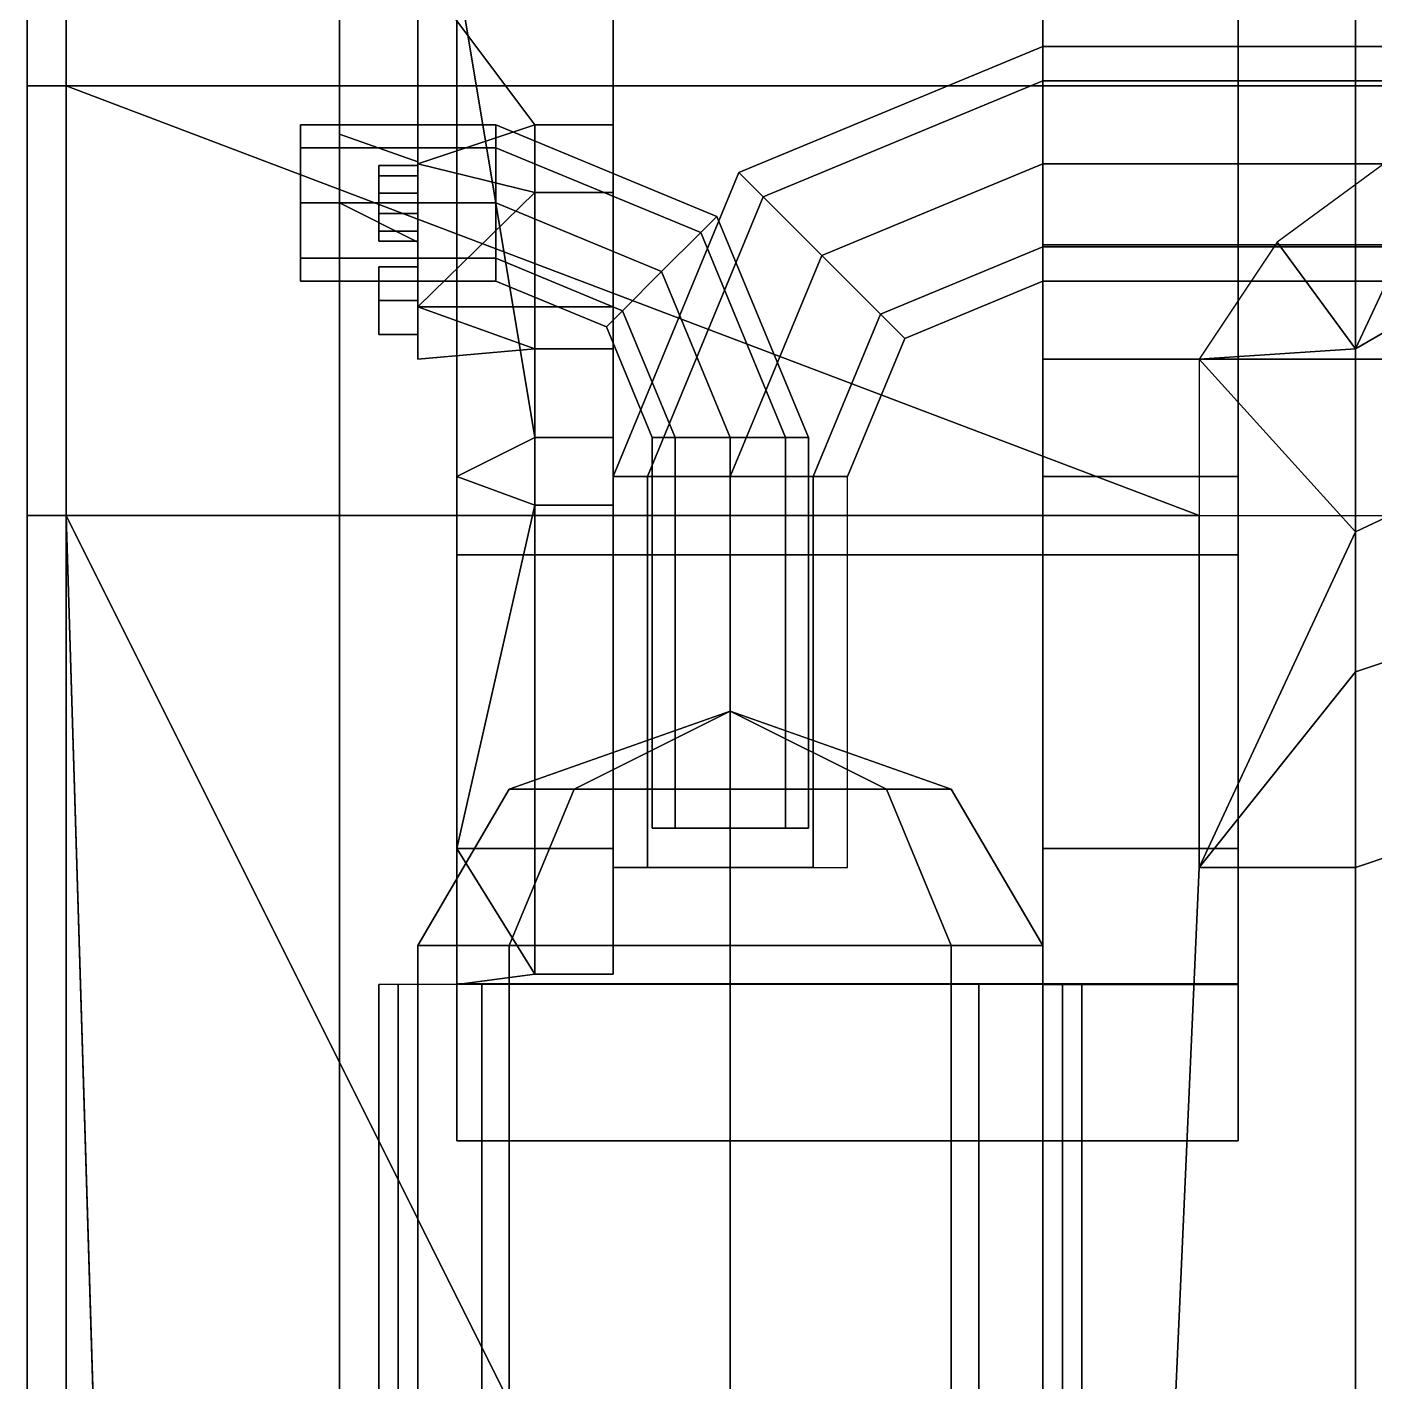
# Model space of a CAD drawing. Header units: millimetres. Extents: x -1 to 1, y -2.1 to 9.2.
# Drawn here: x -0.97 to -0.625, y 1.3783 to 1.725 of the extents above; entities that cross this region are included whole.
import ezdxf

# ---------------------------------------------------------------- set-up
doc = ezdxf.new("R2010")
doc.units = ezdxf.units.MM
for name, color, linetype in [('fenders', 6, 'Continuous'), ('tracks', 3, 'Continuous'), ('wheels', 2, 'Continuous')]:
    doc.layers.add(name, color=color, linetype=linetype)

msp = doc.modelspace()

# ---------------------------------------------------------------- linework, layer by layer
for points in [[(-0.78778, 1.68778, 1.29), (-0.78157, 1.68157, 1.31121), (-0.71, 1.71121, 1.31121), (-0.71, 1.72, 1.29)], [(-0.78157, 1.68157, 1.26879), (-0.78778, 1.68778, 1.29), (-0.71, 1.72, 1.29), (-0.71, 1.71121, 1.26879)], [(-0.71, 1.72, 1.29), (-0.71, 1.71121, 1.31121), (-0.21, 1.71121, 1.31121), (-0.21, 1.72, 1.29)], [(-0.71, 1.71121, 1.26879), (-0.71, 1.72, 1.29), (-0.21, 1.72, 1.29), (-0.21, 1.71121, 1.26879)], [(-0.78157, 1.68157, 1.31121), (-0.76657, 1.66657, 1.32), (-0.71, 1.69, 1.32), (-0.71, 1.71121, 1.31121)], [(-0.76657, 1.66657, 1.26), (-0.78157, 1.68157, 1.26879), (-0.71, 1.71121, 1.26879), (-0.71, 1.69, 1.26)], [(-0.71, 1.71121, 1.31121), (-0.71, 1.69, 1.32), (-0.21, 1.69, 1.32), (-0.21, 1.71121, 1.31121)], [(-0.71, 1.69, 1.26), (-0.71, 1.71121, 1.26879), (-0.21, 1.71121, 1.26879), (-0.21, 1.69, 1.26)], [(-0.6, 1.70667, 1.07), (-0.65, 1.67, 1.07), (-0.63, 1.64268, 1.2), (-0.6, 1.70667, 1.07)], [(-0.6, 1.70667, 1.07), (-0.63, 1.64268, 1.2), (-0.6, 1.66, 1.21), (-0.6, 1.70667, 1.07)], [(-0.85, 1.69414, 1.14414), (-0.85, 1.7, 1.13), (-0.9, 1.7, 1.13), (-0.9, 1.69414, 1.14414)], [(-0.85, 1.7, 1.13), (-0.85, 1.69414, 1.11586), (-0.9, 1.69414, 1.11586), (-0.9, 1.7, 1.13)], [(-0.9, 1.66, 1.13), (-0.9, 1.69414, 1.14414), (-0.9, 1.7, 1.13), (-0.9, 1.66586, 1.11586)], [(-0.9, 1.66586, 1.11586), (-0.9, 1.7, 1.13), (-0.9, 1.69414, 1.11586), (-0.9, 1.68, 1.11)], [(-0.85, 1.7, 1.13), (-0.85, 1.69414, 1.14414), (-0.79757, 1.67243, 1.14414), (-0.79343, 1.67657, 1.13)], [(-0.85, 1.69414, 1.11586), (-0.85, 1.7, 1.13), (-0.79343, 1.67657, 1.13), (-0.79757, 1.67243, 1.11586)], [(-0.85, 1.68, 1.15), (-0.85, 1.69414, 1.14414), (-0.9, 1.69414, 1.14414), (-0.9, 1.68, 1.15)], [(-0.85, 1.69414, 1.11586), (-0.85, 1.68, 1.11), (-0.9, 1.68, 1.11), (-0.9, 1.69414, 1.11586)], [(-0.9, 1.66586, 1.14414), (-0.9, 1.68, 1.15), (-0.9, 1.69414, 1.14414), (-0.9, 1.66, 1.13)], [(-0.85, 1.69414, 1.14414), (-0.85, 1.68, 1.15), (-0.80757, 1.66243, 1.15), (-0.79757, 1.67243, 1.14414)], [(-0.85, 1.68, 1.11), (-0.85, 1.69414, 1.11586), (-0.79757, 1.67243, 1.11586), (-0.80757, 1.66243, 1.11)], [(-0.76657, 1.66657, 1.32), (-0.75157, 1.65157, 1.31121), (-0.71, 1.66879, 1.31121), (-0.71, 1.69, 1.32)], [(-0.75157, 1.65157, 1.26879), (-0.76657, 1.66657, 1.26), (-0.71, 1.69, 1.26), (-0.71, 1.66879, 1.26879)], [(-0.71, 1.69, 1.32), (-0.71, 1.66879, 1.31121), (-0.21, 1.66879, 1.31121), (-0.21, 1.69, 1.32)], [(-0.71, 1.66879, 1.26879), (-0.71, 1.69, 1.26), (-0.21, 1.69, 1.26), (-0.21, 1.66879, 1.26879)], [(-0.82, 1.61, 1.24), (-0.81121, 1.61, 1.26121), (-0.78157, 1.68157, 1.31121), (-0.78778, 1.68778, 1.29)], [(-0.81121, 1.61, 1.21879), (-0.82, 1.61, 1.24), (-0.78778, 1.68778, 1.29), (-0.78157, 1.68157, 1.26879)], [(-0.81121, 1.61, 1.26121), (-0.79, 1.61, 1.27), (-0.76657, 1.66657, 1.32), (-0.78157, 1.68157, 1.31121)], [(-0.79, 1.61, 1.21), (-0.81121, 1.61, 1.21879), (-0.78157, 1.68157, 1.26879), (-0.76657, 1.66657, 1.26)], [(-0.85, 1.66586, 1.14414), (-0.85, 1.68, 1.15), (-0.9, 1.68, 1.15), (-0.9, 1.66586, 1.14414)], [(-0.85, 1.68, 1.11), (-0.85, 1.66586, 1.11586), (-0.9, 1.66586, 1.11586), (-0.9, 1.68, 1.11)], [(-0.85, 1.68, 1.15), (-0.85, 1.66586, 1.14414), (-0.81757, 1.65243, 1.14414), (-0.80757, 1.66243, 1.15)], [(-0.85, 1.66586, 1.11586), (-0.85, 1.68, 1.11), (-0.80757, 1.66243, 1.11), (-0.81757, 1.65243, 1.11586)], [(-0.79343, 1.67657, 1.13), (-0.79757, 1.67243, 1.14414), (-0.77586, 1.62, 1.14414), (-0.77, 1.62, 1.13)], [(-0.79757, 1.67243, 1.11586), (-0.79343, 1.67657, 1.13), (-0.77, 1.62, 1.13), (-0.77586, 1.62, 1.11586)], [(-0.79757, 1.67243, 1.14414), (-0.80757, 1.66243, 1.15), (-0.79, 1.62, 1.15), (-0.77586, 1.62, 1.14414)], [(-0.80757, 1.66243, 1.11), (-0.79757, 1.67243, 1.11586), (-0.77586, 1.62, 1.11586), (-0.79, 1.62, 1.11)], [(-0.75157, 1.65157, 1.31121), (-0.74536, 1.64536, 1.29), (-0.71, 1.66, 1.29), (-0.71, 1.66879, 1.31121)], [(-0.74536, 1.64536, 1.29), (-0.75157, 1.65157, 1.26879), (-0.71, 1.66879, 1.26879), (-0.71, 1.66, 1.29)], [(-0.71, 1.66879, 1.31121), (-0.71, 1.66, 1.29), (-0.21, 1.66, 1.29), (-0.21, 1.66879, 1.31121)], [(-0.71, 1.66, 1.29), (-0.71, 1.66879, 1.26879), (-0.21, 1.66879, 1.26879), (-0.21, 1.66, 1.29)], [(-0.67, 1.64, 1.07), (-0.67, 1.64, 1.07), (-0.63, 1.64268, 1.2), (-0.65, 1.67, 1.07)], [(-0.85, 1.66, 1.13), (-0.85, 1.66586, 1.14414), (-0.9, 1.66586, 1.14414), (-0.9, 1.66, 1.13)], [(-0.85, 1.66586, 1.11586), (-0.85, 1.66, 1.13), (-0.9, 1.66, 1.13), (-0.9, 1.66586, 1.11586)], [(-0.85, 1.66586, 1.14414), (-0.85, 1.66, 1.13), (-0.82172, 1.64828, 1.13), (-0.81757, 1.65243, 1.14414)], [(-0.85, 1.66, 1.13), (-0.85, 1.66586, 1.11586), (-0.81757, 1.65243, 1.11586), (-0.82172, 1.64828, 1.13)], [(-0.79, 1.61, 1.27), (-0.76879, 1.61, 1.26121), (-0.75157, 1.65157, 1.31121), (-0.76657, 1.66657, 1.32)], [(-0.76879, 1.61, 1.21879), (-0.79, 1.61, 1.21), (-0.76657, 1.66657, 1.26), (-0.75157, 1.65157, 1.26879)], [(-0.80757, 1.66243, 1.15), (-0.81757, 1.65243, 1.14414), (-0.80414, 1.62, 1.14414), (-0.79, 1.62, 1.15)], [(-0.81757, 1.65243, 1.11586), (-0.80757, 1.66243, 1.11), (-0.79, 1.62, 1.11), (-0.80414, 1.62, 1.11586)], [(-0.63, 1.64268, 1.2), (-0.63, 1.59586, 1.28586), (-0.6, 1.61, 1.3), (-0.6, 1.66, 1.21)], [(-0.81757, 1.65243, 1.14414), (-0.82172, 1.64828, 1.13), (-0.81, 1.62, 1.13), (-0.80414, 1.62, 1.14414)], [(-0.82172, 1.64828, 1.13), (-0.81757, 1.65243, 1.11586), (-0.80414, 1.62, 1.11586), (-0.81, 1.62, 1.13)], [(-0.76879, 1.61, 1.26121), (-0.76, 1.61, 1.24), (-0.74536, 1.64536, 1.29), (-0.75157, 1.65157, 1.31121)], [(-0.76, 1.61, 1.24), (-0.76879, 1.61, 1.21879), (-0.75157, 1.65157, 1.26879), (-0.74536, 1.64536, 1.29)], [(-0.63, 1.59586, 1.28586), (-0.63, 1.59586, 1.28586), (-0.63, 1.64268, 1.2), (-0.67, 1.64, 1.07)], [(-0.67, 1.51, 1.07), (-0.67, 1.51, 1.07), (-0.63, 1.59586, 1.28586), (-0.67, 1.64, 1.07)], [(-0.80414, 1.62, 1.14414), (-0.81, 1.62, 1.13), (-0.81, 1.52, 1.13), (-0.80414, 1.52, 1.14414)], [(-0.81, 1.62, 1.13), (-0.80414, 1.62, 1.11586), (-0.80414, 1.52, 1.11586), (-0.81, 1.52, 1.13)], [(-0.79, 1.62, 1.15), (-0.80414, 1.62, 1.14414), (-0.80414, 1.52, 1.14414), (-0.79, 1.52, 1.15)], [(-0.80414, 1.62, 1.11586), (-0.79, 1.62, 1.11), (-0.79, 1.52, 1.11), (-0.80414, 1.52, 1.11586)], [(-0.77586, 1.62, 1.14414), (-0.79, 1.62, 1.15), (-0.79, 1.52, 1.15), (-0.77586, 1.52, 1.14414)], [(-0.79, 1.62, 1.11), (-0.77586, 1.62, 1.11586), (-0.77586, 1.52, 1.11586), (-0.79, 1.52, 1.11)], [(-0.77, 1.62, 1.13), (-0.77586, 1.62, 1.14414), (-0.77586, 1.52, 1.14414), (-0.77, 1.52, 1.13)], [(-0.77586, 1.62, 1.11586), (-0.77, 1.62, 1.13), (-0.77, 1.52, 1.13), (-0.77586, 1.52, 1.11586)], [(-0.63, 1.59586, 1.28586), (-0.63, 1.56, 1.31268), (-0.6, 1.57, 1.33), (-0.6, 1.61, 1.3)], [(-0.67, 1.51, 1.07), (-0.67, 1.51, 1.07), (-0.63, 1.56, 1.31268), (-0.63, 1.59586, 1.28586)], [(-0.63, 1.56, 1.31268), (-0.63, 1.51, 1.33), (-0.6, 1.52, 1.35), (-0.6, 1.57, 1.33)], [(-0.67, 1.51, 1.07), (-0.67, 1.51, 1.07), (-0.63, 1.51, 1.33), (-0.63, 1.56, 1.31268)], [(-0.84657, 1.53, 1.22), (-0.79, 1.55, 1.22), (-0.79, 1.55, 1.15), (-0.84657, 1.53, 1.15)], [(-0.79, 1.55, 1.15), (-0.83, 1.53, 1.11), (-0.84657, 1.53, 1.15), (-0.79, 1.55, 1.15)], [(-0.79, 1.55, 1.22), (-0.84657, 1.53, 1.22), (-0.83, 1.53, 1.26), (-0.79, 1.55, 1.22)], [(-0.79, 1.55, 1.15), (-0.79, 1.53, 1.09343), (-0.83, 1.53, 1.11), (-0.79, 1.55, 1.15)], [(-0.79, 1.55, 1.22), (-0.83, 1.53, 1.26), (-0.79, 1.53, 1.27657), (-0.79, 1.55, 1.22)], [(-0.79, 1.55, 1.22), (-0.73343, 1.53, 1.22), (-0.73343, 1.53, 1.15), (-0.79, 1.55, 1.15)], [(-0.79, 1.55, 1.15), (-0.73343, 1.53, 1.15), (-0.75, 1.53, 1.11), (-0.79, 1.55, 1.15)], [(-0.79, 1.55, 1.15), (-0.75, 1.53, 1.11), (-0.79, 1.53, 1.09343), (-0.79, 1.55, 1.15)], [(-0.79, 1.55, 1.22), (-0.75, 1.53, 1.26), (-0.73343, 1.53, 1.22), (-0.79, 1.55, 1.22)], [(-0.79, 1.55, 1.22), (-0.79, 1.53, 1.27657), (-0.75, 1.53, 1.26), (-0.79, 1.55, 1.22)], [(-0.87, 1.49, 1.22), (-0.84657, 1.53, 1.22), (-0.84657, 1.53, 1.15), (-0.87, 1.49, 1.15)], [(-0.83, 1.53, 1.11), (-0.84657, 1.49, 1.09343), (-0.87, 1.49, 1.15), (-0.84657, 1.53, 1.15)], [(-0.84657, 1.53, 1.22), (-0.87, 1.49, 1.22), (-0.84657, 1.49, 1.27657), (-0.83, 1.53, 1.26)], [(-0.79, 1.53, 1.09343), (-0.79, 1.49, 1.07), (-0.84657, 1.49, 1.09343), (-0.83, 1.53, 1.11)], [(-0.83, 1.53, 1.26), (-0.84657, 1.49, 1.27657), (-0.79, 1.49, 1.3), (-0.79, 1.53, 1.27657)], [(-0.75, 1.53, 1.11), (-0.73343, 1.49, 1.09343), (-0.79, 1.49, 1.07), (-0.79, 1.53, 1.09343)], [(-0.79, 1.53, 1.27657), (-0.79, 1.49, 1.3), (-0.73343, 1.49, 1.27657), (-0.75, 1.53, 1.26)], [(-0.73343, 1.53, 1.15), (-0.71, 1.49, 1.15), (-0.73343, 1.49, 1.09343), (-0.75, 1.53, 1.11)], [(-0.75, 1.53, 1.26), (-0.73343, 1.49, 1.27657), (-0.71, 1.49, 1.22), (-0.73343, 1.53, 1.22)], [(-0.73343, 1.53, 1.22), (-0.71, 1.49, 1.22), (-0.71, 1.49, 1.15), (-0.73343, 1.53, 1.15)], [(-0.6, 1.52, 1.35), (-0.63, 1.51, 1.33), (-0.63, 0.8, 1.35), (-0.6, 0.8, 1.37)], [(-0.63, 1.51, 1.33), (-0.67, 1.51, 1.07), (-0.69, 1.06, 1.07), (-0.63, 0.8, 1.35)], [(-0.84657, 1.49, 1.27657), (-0.87, 1.49, 1.22), (-0.87, 0.73, 1.22), (-0.84657, 0.73, 1.27657)], [(-0.87, 1.49, 1.15), (-0.84657, 1.49, 1.09343), (-0.84657, 0.73, 1.09343), (-0.87, 0.73, 1.15)], [(-0.87, 1.49, 1.22), (-0.87, 1.49, 1.15), (-0.87, 0.73, 1.15), (-0.87, 0.73, 1.22)], [(-0.79, 1.49, 1.3), (-0.84657, 1.49, 1.27657), (-0.84657, 0.73, 1.27657), (-0.79, 0.73, 1.3)], [(-0.84657, 1.49, 1.09343), (-0.79, 1.49, 1.07), (-0.79, 0.73, 1.07), (-0.84657, 0.73, 1.09343)], [(-0.73343, 1.49, 1.27657), (-0.79, 1.49, 1.3), (-0.79, 0.73, 1.3), (-0.73343, 0.73, 1.27657)], [(-0.79, 1.49, 1.07), (-0.73343, 1.49, 1.09343), (-0.73343, 0.73, 1.09343), (-0.79, 0.73, 1.07)], [(-0.71, 1.49, 1.22), (-0.73343, 1.49, 1.27657), (-0.73343, 0.73, 1.27657), (-0.71, 0.73, 1.22)], [(-0.73343, 1.49, 1.09343), (-0.71, 1.49, 1.15), (-0.71, 0.73, 1.15), (-0.73343, 0.73, 1.09343)], [(-0.71, 1.49, 1.15), (-0.71, 1.49, 1.22), (-0.71, 0.73, 1.22), (-0.71, 0.73, 1.15)], [(-0.85364, 1.48, 1.33364), (-0.88, 1.48, 1.27), (-0.88, 0.73, 1.27), (-0.85364, 0.73, 1.33364)], [(-0.88, 1.48, 1.27), (-0.88, 1.48, 1.07), (-0.88, 0.73, 1.07), (-0.88, 0.73, 1.27)], [(-0.875, 1.48, 1.07), (-0.875, 1.48, 1.27), (-0.875, 0.73, 1.27), (-0.875, 0.73, 1.07)], [(-0.79, 1.48, 1.36), (-0.85364, 1.48, 1.33364), (-0.85364, 0.73, 1.33364), (-0.79, 0.73, 1.36)], [(-0.72636, 1.48, 1.33364), (-0.79, 1.48, 1.36), (-0.79, 0.73, 1.36), (-0.72636, 0.73, 1.33364)], [(-0.7, 1.48, 1.27), (-0.72636, 1.48, 1.33364), (-0.72636, 0.73, 1.33364), (-0.7, 0.73, 1.27)], [(-0.705, 1.48, 1.27), (-0.705, 1.48, 1.07), (-0.705, 0.73, 1.07), (-0.705, 0.73, 1.27)], [(-0.7, 1.48, 1.07), (-0.7, 1.48, 1.27), (-0.7, 0.73, 1.27), (-0.7, 0.73, 1.07)]]:
    msp.add_3dface(points)
at = {"layer": 'fenders'}
for points in [[(-0.97, 1.71, 1.05), (-0.97, 1.86, 0.99), (-0.97, 1.86, 0.95), (-0.97, 1.71, 1)], [(-0.96, 1.71, 1.06), (-0.96, 1.86, 1), (-0.97, 1.86, 0.99), (-0.97, 1.71, 1.05)], [(-0.6, 1.71, 1.06), (-0.6, 1.86, 1), (-0.96, 1.86, 1), (-0.96, 1.71, 1.06)], [(-0.96, 1.6, 1.07), (-0.96, 1.71, 1.06), (-0.97, 1.71, 1.05), (-0.97, 1.6, 1.06)], [(-0.97, 1.6, 1.06), (-0.97, 1.71, 1.05), (-0.97, 1.71, 1), (-0.97, 1.6, 1.02)], [(-0.6, 1.6, 1.07), (-0.6, 1.71, 1.06), (-0.96, 1.71, 1.06), (-0.67, 1.6, 1.07)], [(-0.67, 1.6, 1.07), (-0.67, 1.6, 1.07), (-0.96, 1.71, 1.06), (-0.96, 1.6, 1.07)], [(-0.96, -1.74, 1.07), (-0.96, 1.6, 1.07), (-0.97, 1.6, 1.06), (-0.97, -1.74, 1.06)], [(-0.97, -1.74, 1.06), (-0.97, 1.6, 1.06), (-0.97, 1.6, 1.02), (-0.97, -1.74, 1.02)], [(-0.69, -0.02, 1.07), (-0.69, 1.06, 1.07), (-0.96, 1.6, 1.07), (-0.9, -0.36, 1.07)], [(-0.67, 1.51, 1.07), (-0.67, 1.6, 1.07), (-0.96, 1.6, 1.07), (-0.69, 1.06, 1.07)], [(-0.9, -0.67, 1.07), (-0.9, -0.36, 1.07), (-0.96, 1.6, 1.07), (-0.96, -1.74, 1.07)]]:
    msp.add_3dface(points, dxfattribs=at)
at = {"layer": 'tracks'}
for points in [[(-0.63, 1.76, 0.09), (-0.63, 1.17), (-0.89, 1.17), (-0.89, 1.76, 0.09)], [(-0.89, 1.76, 0.09), (-0.89, 1.17), (-0.89, 1.15, 0.04), (-0.89, 1.74, 0.13)], [(-0.63, 1.15, 0.04), (-0.63, 1.17), (-0.63, 1.76, 0.09), (-0.63, 1.74, 0.13)], [(-0.89, 1.74, 0.13), (-0.89, 1.15, 0.04), (-0.63, 1.15, 0.04), (-0.63, 1.74, 0.13)], [(-0.63, 1.24, 0.91), (-0.63, 1.74, 0.77), (-0.89, 1.74, 0.77), (-0.89, 1.24, 0.91)], [(-0.89, 1.24, 0.91), (-0.89, 1.74, 0.77), (-0.89, 1.74, 0.73), (-0.89, 1.23, 0.87)], [(-0.89, 1.23, 0.87), (-0.89, 1.74, 0.73), (-0.63, 1.74, 0.73), (-0.63, 1.23, 0.87)], [(-0.63, 1.74, 0.73), (-0.63, 1.74, 0.77), (-0.63, 1.24, 0.91), (-0.63, 1.23, 0.87)]]:
    msp.add_3dface(points, dxfattribs=at)
at = {"layer": 'wheels'}
for points in [[(-0.89, 1.74, 0.49), (-0.89, 1.78243, 0.47243), (-0.89, 1.8, 0.43), (-0.89, 1.69757, 0.47243)], [(-0.89, 1.69757, 0.47243), (-0.89, 1.8, 0.43), (-0.89, 1.78243, 0.38757), (-0.89, 1.68, 0.43)], [(-0.89, 1.68, 0.43), (-0.89, 1.78243, 0.38757), (-0.89, 1.74, 0.37), (-0.89, 1.69757, 0.38757)], [(-0.87, 1.6905, 0.4795), (-0.87, 1.74, 0.5), (-0.89, 1.74, 0.49), (-0.89, 1.69757, 0.47243)], [(-0.87, 1.74, 0.36), (-0.87, 1.6905, 0.3805), (-0.89, 1.69757, 0.38757), (-0.89, 1.74, 0.37)], [(-0.87, 1.74, 0.33), (-0.84, 1.7, 0.34072), (-0.87, 1.69, 0.3434)], [(-0.82, 1.74, 0.33), (-0.82, 1.7, 0.34072), (-0.84, 1.7, 0.34072), (-0.87, 1.74, 0.33)], [(-0.87, 1.69, 0.5166), (-0.84, 1.7, 0.51928), (-0.87, 1.74, 0.53)], [(-0.82, 1.7, 0.51928), (-0.82, 1.74, 0.53), (-0.87, 1.74, 0.53), (-0.84, 1.7, 0.51928)], [(-0.87, 1.74, 0.53), (-0.87, 1.74, 0.53), (-0.87, 1.735, 0.52366), (-0.87, 1.69, 0.5166)], [(-0.87, 1.6905, 0.4795), (-0.87, 1.68956, 0.48752), (-0.87, 1.735, 0.50634), (-0.87, 1.74, 0.5)], [(-0.87, 1.68956, 0.37248), (-0.87, 1.6905, 0.3805), (-0.87, 1.74, 0.36), (-0.87, 1.735, 0.35366)], [(-0.87, 1.69, 0.3434), (-0.87, 1.67731, 0.36024), (-0.87, 1.735, 0.33634), (-0.87, 1.74, 0.33)], [(-0.66, 1.59, 0.68981), (-0.66, 1.74, 0.73), (-0.86, 1.74, 0.73), (-0.86, 1.59, 0.68981)], [(-0.66, 1.74, 0.13), (-0.66, 1.59, 0.17019), (-0.86, 1.59, 0.17019), (-0.86, 1.74, 0.13)], [(-0.82, 1.62, 0.20215), (-0.82, 1.74, 0.17), (-0.86, 1.74, 0.17), (-0.84, 1.62, 0.20215)], [(-0.86, 1.74, 0.17), (-0.86, 1.61, 0.20483), (-0.86, 1.61, 0.20483), (-0.84, 1.62, 0.20215)], [(-0.82, 1.74, 0.69), (-0.82, 1.62, 0.65785), (-0.84, 1.62, 0.65785), (-0.86, 1.74, 0.69)], [(-0.84, 1.62, 0.65785), (-0.86, 1.61, 0.65517), (-0.86, 1.61, 0.65517), (-0.86, 1.74, 0.69)], [(-0.86, 1.59, 0.68981), (-0.86, 1.74, 0.73), (-0.86, 1.74, 0.69), (-0.86, 1.61, 0.65517)], [(-0.86, 1.74, 0.13), (-0.86, 1.59, 0.17019), (-0.86, 1.61, 0.20483), (-0.86, 1.74, 0.17)], [(-0.82, 1.74, 0.17), (-0.82, 1.62, 0.20215), (-0.82, 1.7, 0.34072), (-0.82, 1.74, 0.33)], [(-0.82, 1.62, 0.65785), (-0.82, 1.74, 0.69), (-0.82, 1.74, 0.53), (-0.82, 1.7, 0.51928)], [(-0.66, 1.74, 0.69), (-0.66, 1.61, 0.65517), (-0.71, 1.61, 0.65517), (-0.71, 1.74, 0.69)], [(-0.66, 1.61, 0.20483), (-0.66, 1.74, 0.17), (-0.71, 1.74, 0.17), (-0.71, 1.61, 0.20483)], [(-0.6, 1.66929, 0.50071), (-0.6, 1.74, 0.53), (-0.71, 1.74, 0.53), (-0.71, 1.66929, 0.50071)], [(-0.6, 1.74, 0.33), (-0.6, 1.66929, 0.35929), (-0.71, 1.66929, 0.35929), (-0.71, 1.74, 0.33)], [(-0.71, 1.66929, 0.50071), (-0.71, 1.74, 0.53), (-0.71, 1.74, 0.69), (-0.71, 1.61, 0.65517)], [(-0.71, 1.74, 0.33), (-0.71, 1.66929, 0.35929), (-0.71, 1.61, 0.20483), (-0.71, 1.74, 0.17)], [(-0.66, 1.59, 0.17019), (-0.66, 1.74, 0.13), (-0.66, 1.74, 0.17), (-0.66, 1.61, 0.20483)], [(-0.66, 1.74, 0.73), (-0.66, 1.59, 0.68981), (-0.66, 1.61, 0.65517), (-0.66, 1.74, 0.69)], [(-0.87, 1.68956, 0.48752), (-0.87, 1.68697, 0.49718), (-0.87, 1.73, 0.515), (-0.87, 1.735, 0.50634)], [(-0.87, 1.68697, 0.49718), (-0.87, 1.67731, 0.49976), (-0.87, 1.735, 0.52366), (-0.87, 1.73, 0.515)], [(-0.87, 1.735, 0.52366), (-0.87, 1.735, 0.52366), (-0.87, 1.67731, 0.49976), (-0.87, 1.69, 0.5166)], [(-0.87, 1.68697, 0.36282), (-0.87, 1.68956, 0.37248), (-0.87, 1.735, 0.35366), (-0.87, 1.73, 0.345)], [(-0.87, 1.67731, 0.36024), (-0.87, 1.68697, 0.36282), (-0.87, 1.73, 0.345), (-0.87, 1.735, 0.33634)], [(-0.87, 1.69, 0.3434), (-0.84, 1.7, 0.34072), (-0.84, 1.68268, 0.35072), (-0.87, 1.69, 0.3434)], [(-0.87, 1.69, 0.5166), (-0.84, 1.68268, 0.50928), (-0.84, 1.7, 0.51928), (-0.87, 1.69, 0.5166)], [(-0.84, 1.7, 0.34072), (-0.84, 1.62, 0.20215), (-0.84, 1.60268, 0.21215), (-0.84, 1.68268, 0.35072)], [(-0.82, 1.7, 0.34072), (-0.82, 1.62, 0.20215), (-0.84, 1.62, 0.20215), (-0.84, 1.7, 0.34072)], [(-0.84, 1.68268, 0.50928), (-0.84, 1.60268, 0.64785), (-0.84, 1.62, 0.65785), (-0.84, 1.7, 0.51928)], [(-0.82, 1.62, 0.65785), (-0.82, 1.7, 0.51928), (-0.84, 1.7, 0.51928), (-0.84, 1.62, 0.65785)], [(-0.87, 1.67, 0.43), (-0.87, 1.6905, 0.4795), (-0.89, 1.69757, 0.47243), (-0.89, 1.68, 0.43)], [(-0.87, 1.6905, 0.3805), (-0.87, 1.67, 0.43), (-0.89, 1.68, 0.43), (-0.89, 1.69757, 0.38757)], [(-0.88, 1.68697, 0.36282), (-0.88, 1.67282, 0.37697), (-0.88, 1.68248, 0.37956), (-0.88, 1.68956, 0.37248)], [(-0.87, 1.68956, 0.37248), (-0.87, 1.68697, 0.36282), (-0.88, 1.68697, 0.36282), (-0.88, 1.68956, 0.37248)], [(-0.87, 1.68248, 0.37956), (-0.87, 1.68956, 0.37248), (-0.88, 1.68956, 0.37248), (-0.88, 1.68248, 0.37956)], [(-0.88, 1.67282, 0.48303), (-0.88, 1.68697, 0.49718), (-0.88, 1.68956, 0.48752), (-0.88, 1.68248, 0.48044)], [(-0.87, 1.68956, 0.48752), (-0.87, 1.68248, 0.48044), (-0.88, 1.68248, 0.48044), (-0.88, 1.68956, 0.48752)], [(-0.87, 1.68697, 0.49718), (-0.87, 1.68956, 0.48752), (-0.88, 1.68956, 0.48752), (-0.88, 1.68697, 0.49718)], [(-0.87, 1.6905, 0.4795), (-0.87, 1.6905, 0.4795), (-0.87, 1.68248, 0.48044), (-0.87, 1.68956, 0.48752)], [(-0.87, 1.68248, 0.48044), (-0.87, 1.6905, 0.4795), (-0.87, 1.67, 0.43), (-0.87, 1.66366, 0.435)], [(-0.87, 1.6905, 0.3805), (-0.87, 1.6905, 0.3805), (-0.87, 1.68956, 0.37248), (-0.87, 1.68248, 0.37956)], [(-0.87, 1.6905, 0.3805), (-0.87, 1.68248, 0.37956), (-0.87, 1.66366, 0.425), (-0.87, 1.67, 0.43)], [(-0.87, 1.69, 0.3434), (-0.84, 1.68268, 0.35072), (-0.87, 1.6534, 0.38)], [(-0.87, 1.6534, 0.48), (-0.84, 1.68268, 0.50928), (-0.87, 1.69, 0.5166)], [(-0.87, 1.6534, 0.48), (-0.87, 1.69, 0.5166), (-0.87, 1.67731, 0.49976), (-0.87, 1.67024, 0.49269)], [(-0.87, 1.69, 0.3434), (-0.87, 1.6534, 0.38), (-0.87, 1.67024, 0.36731), (-0.87, 1.67731, 0.36024)], [(-0.88, 1.67731, 0.36024), (-0.88, 1.67024, 0.36731), (-0.88, 1.67282, 0.37697), (-0.88, 1.68697, 0.36282)], [(-0.87, 1.68697, 0.36282), (-0.87, 1.67731, 0.36024), (-0.88, 1.67731, 0.36024), (-0.88, 1.68697, 0.36282)], [(-0.88, 1.67024, 0.49269), (-0.88, 1.67731, 0.49976), (-0.88, 1.68697, 0.49718), (-0.88, 1.67282, 0.48303)], [(-0.87, 1.67731, 0.49976), (-0.87, 1.68697, 0.49718), (-0.88, 1.68697, 0.49718), (-0.88, 1.67731, 0.49976)], [(-0.87, 1.67282, 0.37697), (-0.87, 1.68248, 0.37956), (-0.88, 1.68248, 0.37956), (-0.88, 1.67282, 0.37697)], [(-0.87, 1.68248, 0.48044), (-0.87, 1.67282, 0.48303), (-0.88, 1.67282, 0.48303), (-0.88, 1.68248, 0.48044)], [(-0.82, 1.68268, 0.35072), (-0.82, 1.6534, 0.38), (-0.87, 1.6534, 0.38), (-0.84, 1.68268, 0.35072)], [(-0.82, 1.6534, 0.48), (-0.82, 1.68268, 0.50928), (-0.84, 1.68268, 0.50928), (-0.87, 1.6534, 0.48)], [(-0.87, 1.67282, 0.48303), (-0.87, 1.68248, 0.48044), (-0.87, 1.66366, 0.435), (-0.87, 1.655, 0.44)], [(-0.87, 1.68248, 0.37956), (-0.87, 1.67282, 0.37697), (-0.87, 1.655, 0.42), (-0.87, 1.66366, 0.425)], [(-0.82, 1.60268, 0.21215), (-0.82, 1.68268, 0.35072), (-0.84, 1.68268, 0.35072), (-0.84, 1.60268, 0.21215)], [(-0.82, 1.68268, 0.50928), (-0.82, 1.60268, 0.64785), (-0.84, 1.60268, 0.64785), (-0.84, 1.68268, 0.50928)], [(-0.82, 1.60268, 0.21215), (-0.82, 1.51483, 0.3), (-0.82, 1.6534, 0.38), (-0.82, 1.68268, 0.35072)], [(-0.82, 1.51483, 0.56), (-0.82, 1.60268, 0.64785), (-0.82, 1.68268, 0.50928), (-0.82, 1.6534, 0.48)], [(-0.87, 1.67731, 0.36024), (-0.87, 1.67024, 0.36731), (-0.88, 1.67024, 0.36731), (-0.88, 1.67731, 0.36024)], [(-0.87, 1.67024, 0.49269), (-0.87, 1.67731, 0.49976), (-0.88, 1.67731, 0.49976), (-0.88, 1.67024, 0.49269)], [(-0.87, 1.67024, 0.36731), (-0.87, 1.67282, 0.37697), (-0.88, 1.67282, 0.37697), (-0.88, 1.67024, 0.36731)], [(-0.87, 1.67282, 0.48303), (-0.87, 1.67024, 0.49269), (-0.88, 1.67024, 0.49269), (-0.88, 1.67282, 0.48303)], [(-0.87, 1.67024, 0.49269), (-0.87, 1.67282, 0.48303), (-0.87, 1.655, 0.44), (-0.87, 1.64634, 0.435)], [(-0.87, 1.67282, 0.37697), (-0.87, 1.67024, 0.36731), (-0.87, 1.64634, 0.425), (-0.87, 1.655, 0.42)], [(-0.87, 1.6534, 0.48), (-0.87, 1.67024, 0.49269), (-0.87, 1.64634, 0.435), (-0.87, 1.64, 0.43)], [(-0.87, 1.64634, 0.425), (-0.87, 1.64634, 0.425), (-0.87, 1.67024, 0.36731), (-0.87, 1.6534, 0.38)], [(-0.87, 1.67, 0.43), (-0.87, 1.67, 0.43), (-0.87, 1.66366, 0.425), (-0.87, 1.66366, 0.435)], [(-0.6, 1.64, 0.43), (-0.6, 1.66929, 0.50071), (-0.71, 1.66929, 0.50071), (-0.71, 1.64, 0.43)], [(-0.6, 1.66929, 0.35929), (-0.6, 1.64, 0.43), (-0.71, 1.64, 0.43), (-0.71, 1.66929, 0.35929)], [(-0.71, 1.64, 0.43), (-0.71, 1.66929, 0.50071), (-0.71, 1.51483, 0.56), (-0.71, 1.48, 0.43)], [(-0.71, 1.66929, 0.35929), (-0.71, 1.64, 0.43), (-0.71, 1.48, 0.43), (-0.71, 1.51483, 0.3)], [(-0.71, 1.66929, 0.35929), (-0.71, 1.66929, 0.35929), (-0.71, 1.51483, 0.3), (-0.71, 1.61, 0.20483)], [(-0.71, 1.66929, 0.50071), (-0.71, 1.66929, 0.50071), (-0.71, 1.61, 0.65517), (-0.71, 1.51483, 0.56)], [(-0.88, 1.655, 0.42), (-0.88, 1.655, 0.44), (-0.88, 1.66366, 0.435), (-0.88, 1.66366, 0.425)], [(-0.87, 1.66366, 0.425), (-0.87, 1.655, 0.42), (-0.88, 1.655, 0.42), (-0.88, 1.66366, 0.425)], [(-0.87, 1.66366, 0.435), (-0.87, 1.66366, 0.425), (-0.88, 1.66366, 0.425), (-0.88, 1.66366, 0.435)], [(-0.87, 1.655, 0.44), (-0.87, 1.66366, 0.435), (-0.88, 1.66366, 0.435), (-0.88, 1.655, 0.44)], [(-0.88, 1.64634, 0.425), (-0.88, 1.64634, 0.435), (-0.88, 1.655, 0.44), (-0.88, 1.655, 0.42)], [(-0.87, 1.64634, 0.435), (-0.87, 1.655, 0.44), (-0.88, 1.655, 0.44), (-0.88, 1.64634, 0.435)], [(-0.87, 1.655, 0.42), (-0.87, 1.64634, 0.425), (-0.88, 1.64634, 0.425), (-0.88, 1.655, 0.42)], [(-0.87, 1.6534, 0.38), (-0.84, 1.64268, 0.42), (-0.87, 1.64, 0.43)], [(-0.82, 1.6534, 0.38), (-0.82, 1.64268, 0.42), (-0.84, 1.64268, 0.42), (-0.87, 1.6534, 0.38)], [(-0.87, 1.64, 0.43), (-0.84, 1.64268, 0.44), (-0.87, 1.6534, 0.48)], [(-0.82, 1.64268, 0.44), (-0.82, 1.6534, 0.48), (-0.87, 1.6534, 0.48), (-0.84, 1.64268, 0.44)], [(-0.87, 1.64, 0.43), (-0.87, 1.64, 0.43), (-0.87, 1.64634, 0.425), (-0.87, 1.6534, 0.38)], [(-0.82, 1.51483, 0.3), (-0.82, 1.48268, 0.42), (-0.82, 1.64268, 0.42), (-0.82, 1.6534, 0.38)], [(-0.82, 1.48268, 0.44), (-0.82, 1.51483, 0.56), (-0.82, 1.6534, 0.48), (-0.82, 1.64268, 0.44)], [(-0.87, 1.64634, 0.425), (-0.87, 1.64634, 0.435), (-0.88, 1.64634, 0.435), (-0.88, 1.64634, 0.425)], [(-0.87, 1.64, 0.43), (-0.87, 1.64, 0.43), (-0.87, 1.64634, 0.435), (-0.87, 1.64634, 0.425)], [(-0.87, 1.64, 0.43), (-0.84, 1.64268, 0.42), (-0.84, 1.64268, 0.44), (-0.87, 1.64, 0.43)], [(-0.84, 1.64268, 0.42), (-0.84, 1.48268, 0.42), (-0.84, 1.48268, 0.44), (-0.84, 1.64268, 0.44)], [(-0.82, 1.64268, 0.42), (-0.82, 1.48268, 0.42), (-0.84, 1.48268, 0.42), (-0.84, 1.64268, 0.42)], [(-0.82, 1.48268, 0.44), (-0.82, 1.64268, 0.44), (-0.84, 1.64268, 0.44), (-0.84, 1.48268, 0.44)], [(-0.84, 1.62, 0.20215), (-0.86, 1.61, 0.20483), (-0.86, 1.61, 0.20483), (-0.84, 1.60268, 0.21215)], [(-0.84, 1.60268, 0.64785), (-0.86, 1.61, 0.65517), (-0.86, 1.61, 0.65517), (-0.84, 1.62, 0.65785)], [(-0.84, 1.60268, 0.21215), (-0.86, 1.61, 0.20483), (-0.86, 1.61, 0.20483), (-0.86, 1.51483, 0.3)], [(-0.86, 1.51483, 0.56), (-0.86, 1.61, 0.65517), (-0.86, 1.61, 0.65517), (-0.84, 1.60268, 0.64785)], [(-0.86, 1.59, 0.17019), (-0.86, 1.48019, 0.28), (-0.86, 1.51483, 0.3), (-0.86, 1.61, 0.20483)], [(-0.86, 1.48019, 0.58), (-0.86, 1.59, 0.68981), (-0.86, 1.61, 0.65517), (-0.86, 1.51483, 0.56)], [(-0.66, 1.61, 0.65517), (-0.66, 1.51483, 0.56), (-0.71, 1.51483, 0.56), (-0.71, 1.61, 0.65517)], [(-0.66, 1.51483, 0.3), (-0.66, 1.61, 0.20483), (-0.71, 1.61, 0.20483), (-0.71, 1.51483, 0.3)], [(-0.66, 1.48019, 0.28), (-0.66, 1.59, 0.17019), (-0.66, 1.61, 0.20483), (-0.66, 1.51483, 0.3)], [(-0.66, 1.59, 0.68981), (-0.66, 1.48019, 0.58), (-0.66, 1.51483, 0.56), (-0.66, 1.61, 0.65517)], [(-0.82, 1.51483, 0.3), (-0.82, 1.60268, 0.21215), (-0.84, 1.60268, 0.21215), (-0.86, 1.51483, 0.3)], [(-0.82, 1.60268, 0.64785), (-0.82, 1.51483, 0.56), (-0.86, 1.51483, 0.56), (-0.84, 1.60268, 0.64785)], [(-0.66, 1.48019, 0.58), (-0.66, 1.59, 0.68981), (-0.86, 1.59, 0.68981), (-0.86, 1.48019, 0.58)], [(-0.66, 1.59, 0.17019), (-0.66, 1.48019, 0.28), (-0.86, 1.48019, 0.28), (-0.86, 1.59, 0.17019)], [(-0.82, 1.48268, 0.42), (-0.82, 1.51483, 0.3), (-0.86, 1.51483, 0.3), (-0.84, 1.48268, 0.42)], [(-0.82, 1.51483, 0.56), (-0.82, 1.48268, 0.44), (-0.84, 1.48268, 0.44), (-0.86, 1.51483, 0.56)], [(-0.86, 1.51483, 0.3), (-0.86, 1.48, 0.43), (-0.86, 1.48, 0.43), (-0.84, 1.48268, 0.42)], [(-0.84, 1.48268, 0.44), (-0.86, 1.48, 0.43), (-0.86, 1.48, 0.43), (-0.86, 1.51483, 0.56)], [(-0.86, 1.48019, 0.28), (-0.86, 1.44, 0.43), (-0.86, 1.48, 0.43), (-0.86, 1.51483, 0.3)], [(-0.86, 1.44, 0.43), (-0.86, 1.48019, 0.58), (-0.86, 1.51483, 0.56), (-0.86, 1.48, 0.43)], [(-0.66, 1.51483, 0.56), (-0.66, 1.48, 0.43), (-0.71, 1.48, 0.43), (-0.71, 1.51483, 0.56)], [(-0.66, 1.48, 0.43), (-0.66, 1.51483, 0.3), (-0.71, 1.51483, 0.3), (-0.71, 1.48, 0.43)], [(-0.66, 1.48019, 0.58), (-0.66, 1.44, 0.43), (-0.66, 1.48, 0.43), (-0.66, 1.51483, 0.56)], [(-0.66, 1.44, 0.43), (-0.66, 1.48019, 0.28), (-0.66, 1.51483, 0.3), (-0.66, 1.48, 0.43)], [(-0.84, 1.48268, 0.42), (-0.86, 1.48, 0.43), (-0.86, 1.48, 0.43), (-0.84, 1.48268, 0.44)], [(-0.66, 1.44, 0.43), (-0.66, 1.48019, 0.58), (-0.86, 1.48019, 0.58), (-0.86, 1.44, 0.43)], [(-0.66, 1.48019, 0.28), (-0.66, 1.44, 0.43), (-0.86, 1.44, 0.43), (-0.86, 1.48019, 0.28)]]:
    msp.add_3dface(points, dxfattribs=at)

# ---------------------------------------------------------------- meshes
mesh = msp.add_polymesh((2, 8), dxfattribs=dict(n_close=True))
for k, corner in enumerate([(-0.76, 1.61, 1.24), (-0.76879, 1.61, 1.26121), (-0.79, 1.61, 1.27), (-0.81121, 1.61, 1.26121), (-0.82, 1.61, 1.24), (-0.81121, 1.61, 1.21879), (-0.79, 1.61, 1.21), (-0.76879, 1.61, 1.21879), (-0.76, 1.51, 1.24), (-0.76879, 1.51, 1.26121), (-0.79, 1.51, 1.27), (-0.81121, 1.51, 1.26121), (-0.82, 1.51, 1.24), (-0.81121, 1.51, 1.21879), (-0.79, 1.51, 1.21), (-0.76879, 1.51, 1.21879)]):
    mesh.set_mesh_vertex(divmod(k, 8), corner)

doc.saveas('drawing.dxf')
